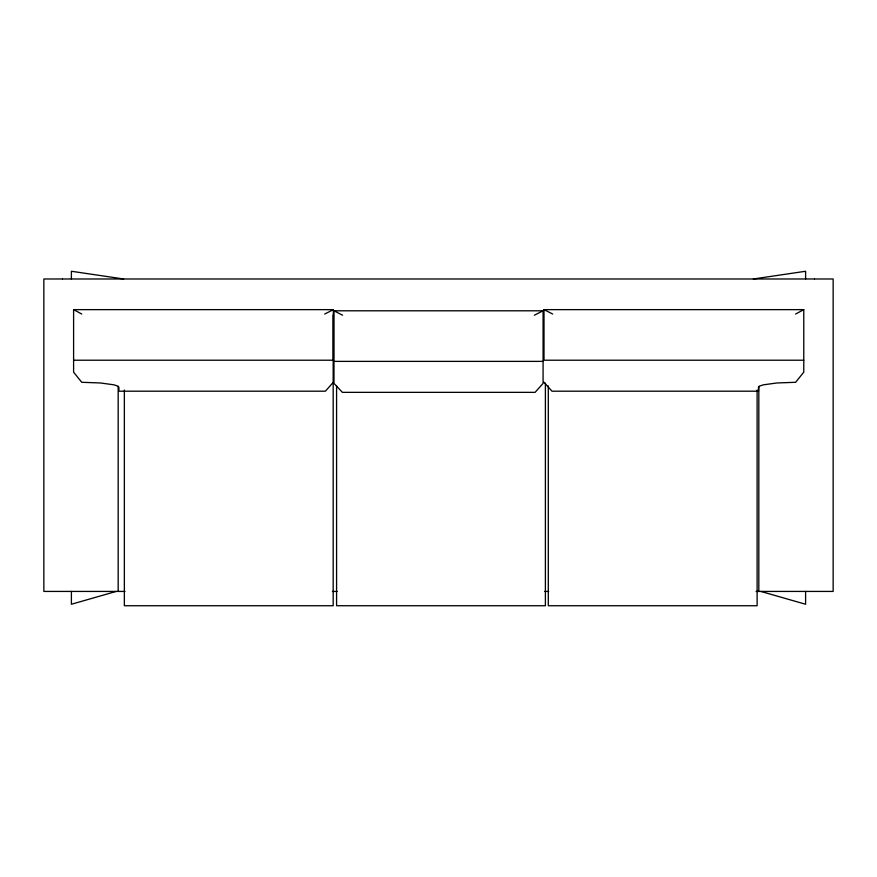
<?xml version="1.0" encoding="UTF-8"?>
<svg xmlns="http://www.w3.org/2000/svg" width="877" height="877" viewBox="0 0 877 877"><rect width="100%" height="100%" fill="white"/><g stroke="black" fill="none" stroke-linecap="round" stroke-linejoin="round"><path stroke-width="1.32" d="M333.37 382.219L325.378 391.197L118.91 391.197L118.91 387.349L117.639 386.033L113.933 384.817L100.329 382.964L81.747 382.295L73.602 372.155L73.602 309.636L333.37 309.636L333.37 360.217L73.602 360.217M795.636 314.032L803.77 309.636L803.77 372.155L795.636 382.295L777.055 382.964L763.45 384.817L759.734 386.033L758.473 387.349L758.473 391.197L551.995 391.197L544.003 382.219M324.687 314.032L333.37 309.636M534.4 315.194L543.082 310.798L543.082 383.381L535.091 392.348L342.392 392.348L333.984 383.381L333.984 310.798L543.082 310.798M116.159 591.427L71.399 604.253L71.399 591.427M753.343 278.985L805.601 271.267L805.601 278.985M62.431 278.985L43.85 278.985L43.85 591.427L125.027 591.427M62.706 278.985L814.294 278.985M814.569 278.985L833.15 278.985L833.15 591.427L756.084 591.427M803.77 360.217L544.003 360.217L544.003 309.636L803.77 309.636M333.984 361.379L543.082 361.379M332.416 591.427L337.207 591.427M544.584 591.427L548.684 591.427M123.657 278.985L71.399 271.267L71.399 278.985M760.841 591.427L805.601 604.253L805.601 591.427M544.003 309.636L552.685 314.032M333.984 310.798L342.589 315.194M73.602 309.636L81.747 314.032M758.824 386.351L758.824 591.427M757.114 390.068L757.114 605.733L548.3 605.733L548.3 385.968M545.395 383.238L545.395 605.733L336.582 605.733L336.582 385.968M333.172 314.865L333.172 605.733L124.359 605.733L124.359 390.068M118.176 386.351L118.176 591.427"/></g></svg>
